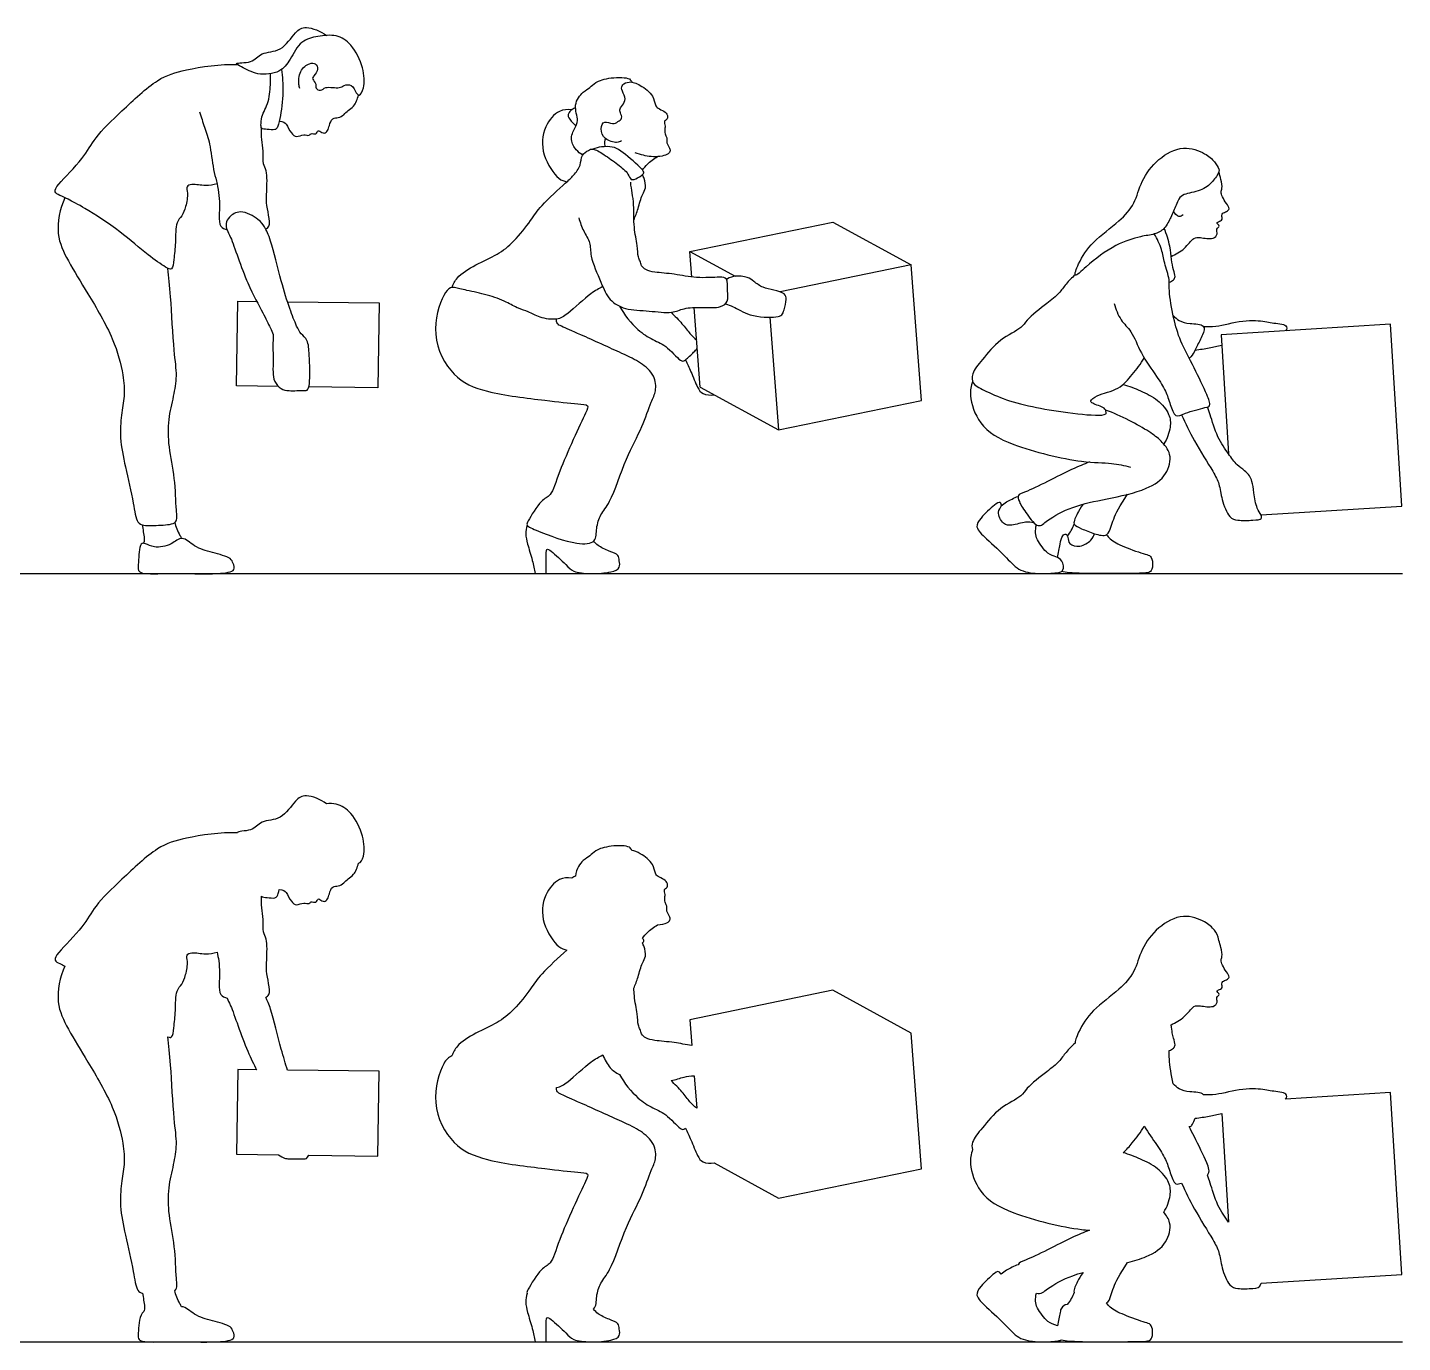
# Model space of a CAD drawing. Header units: millimetres. Extents: x 71.6 to 121.6, y 1.1 to 34.5.
# Drawn here: x 118.059 to 121.605, y 1.121 to 4.512 of the extents above; entities that cross this region are included whole.
import ezdxf

# ---------------------------------------------------------------- set-up
doc = ezdxf.new("R2010")
doc.units = ezdxf.units.MM

msp = doc.modelspace()

# ---------------------------------------------------------------- linework, layer by layer
for p, q in [((114.6457, 3.1042), (121.6053, 3.1042)), ((114.6457, 1.123), (121.6053, 1.123))]:
    msp.add_line(p, q)
for points in [[(119.7677, 3.9348), (120.1363, 4.0107)], [(120.1363, 4.0107), (120.338, 3.9001)], [(119.7727, 3.8687), (119.7677, 3.9348)], [(119.7677, 3.9348), (119.8846, 3.8707)], [(119.974, 3.7651), (119.9962, 3.4744), (120.3648, 3.5504), (120.338, 3.9001), (120.0006, 3.8306)], [(118.7067, 3.5867), (118.5987, 3.5881), (118.6015, 3.8066), (118.6504, 3.806)], [(118.73, 3.8049), (118.9661, 3.8019), (118.9632, 3.5834), (118.785, 3.5857)], [(119.7944, 3.585), (119.7787, 3.7903)], [(121.2406, 3.2552), (121.604, 3.278), (121.5745, 3.7472), (121.1373, 3.7197), (121.1566, 3.413)], [(119.7944, 3.585), (119.9962, 3.4744)], [(120.1363, 2.0295), (119.7677, 1.9536)], [(120.338, 1.9189), (120.1363, 2.0295)], [(119.7677, 1.9536), (119.7727, 1.8875)], [(119.9962, 1.4932), (120.3648, 1.5692), (120.338, 1.9189)], [(118.6504, 1.8248), (118.6015, 1.8254), (118.5987, 1.6069), (118.7067, 1.6055)], [(118.785, 1.6045), (118.9632, 1.6022), (118.9661, 1.8207), (118.73, 1.8237)], [(119.7787, 1.8091), (119.7851, 1.7252)], [(121.2406, 1.274), (121.604, 1.2968), (121.5745, 1.766), (121.304, 1.749)], [(121.139, 1.7118), (121.1566, 1.4318)], [(119.8299, 1.5843), (119.9962, 1.4932)]]:
    msp.add_lwpolyline(points)
for points, knots in [([(118.762, 4.3554), (118.7608, 4.3587), (118.7581, 4.3652), (118.7589, 4.4019), (118.7856, 4.4209), (118.8025, 4.4209), (118.8115, 4.404), (118.7982, 4.3883), (118.7919, 4.3791), (118.8063, 4.367), (118.7998, 4.3552), (118.8174, 4.3469), (118.827, 4.3623), (118.8648, 4.3534), (118.8744, 4.3643), (118.8968, 4.3669), (118.906, 4.344), (118.9159, 4.3336), (118.9303, 4.3597), (118.9268, 4.4097), (118.8976, 4.4692), (118.8568, 4.4956), (118.8082, 4.4899), (118.7627, 4.4801), (118.7376, 4.4294), (118.7118, 4.3948), (118.6522, 4.3873), (118.6156, 4.4092), (118.5874, 4.4228), (118.6413, 4.4189), (118.6609, 4.4506), (118.7159, 4.4479), (118.7486, 4.5011), (118.7765, 4.5184), (118.8161, 4.503), (118.8306, 4.4919)], [0, 0, 0, 0, 0.176697, 0.497014, 0.801674, 1.010741, 1.222365, 1.464493, 1.632122, 1.846486, 2.022252, 2.222397, 2.435558, 2.758995, 2.964191, 3.196985, 3.4627, 3.631371, 3.887187, 4.282167, 4.727797, 5.097039, 5.474255, 5.839084, 6.240312, 6.597024, 7.003737, 7.378346, 7.591667, 7.92148, 8.251601, 8.633119, 9.051574, 9.357479, 9.748374, 9.748374, 9.748374, 9.748374]), ([(118.5483, 4.109), (118.5385, 4.1067), (118.5191, 4.1025), (118.485, 4.1099), (118.4676, 4.1031), (118.4743, 4.0839), (118.468, 4.0509), (118.459, 4.0257), (118.4401, 4.0101), (118.4424, 3.9566), (118.4368, 3.9181), (118.4338, 3.8841), (118.413, 3.8951), (118.3669, 3.9272), (118.2994, 3.9872), (118.2109, 4.0452), (118.1656, 4.0687), (118.1441, 4.0786), (118.1257, 4.0882), (118.141, 4.1127), (118.2053, 4.1742), (118.2326, 4.2306), (118.3036, 4.2971), (118.392, 4.3822), (118.4679, 4.4051), (118.557, 4.4188), (118.6011, 4.4165)], [0, 0, 0, 0, 0.300971, 0.623755, 0.82588, 1.049006, 1.369429, 1.649739, 1.905209, 2.294076, 2.656739, 2.921081, 3.166887, 3.579518, 4.110397, 4.678392, 5.063704, 5.328381, 5.542926, 5.798024, 6.313726, 6.753426, 7.290276, 7.890399, 8.377953, 9.007835, 9.007835, 9.007835, 9.007835]), ([(118.7142, 4.4039), (118.7169, 4.3849), (118.7203, 4.3482), (118.7118, 4.2802), (118.7045, 4.2539), (118.6974, 4.2473), (118.6776, 4.2501), (118.6617, 4.2503), (118.6615, 4.262), (118.6617, 4.2845), (118.6841, 4.3202), (118.686, 4.3695), (118.6861, 4.3853), (118.6858, 4.393)], [0, 0, 0, 0, 0.415175, 0.869395, 1.143798, 1.295112, 1.538936, 1.743241, 1.904459, 2.157873, 2.514468, 2.894916, 3.159287, 3.159287, 3.159287, 3.159287]), ([(119.4911, 4.1836), (119.4848, 4.1871), (119.4734, 4.196), (119.4571, 4.223), (119.4702, 4.2536), (119.4823, 4.272), (119.4652, 4.3134), (119.4909, 4.3467), (119.5105, 4.3566), (119.5242, 4.3731), (119.5625, 4.3846), (119.6135, 4.3839), (119.6163, 4.3744), (119.6182, 4.3714)], [0, 0, 0, 0, 0.253911, 0.548679, 0.852822, 1.102963, 1.449161, 1.788403, 2.042541, 2.283471, 2.636989, 3.013973, 3.190835, 3.190835, 3.190835, 3.190835]), ([(119.5911, 4.2199), (119.5872, 4.218), (119.5789, 4.2136), (119.546, 4.2222), (119.5355, 4.25), (119.5456, 4.2748), (119.569, 4.2607), (119.5816, 4.2696), (119.5951, 4.2772), (119.588, 4.2923), (119.5854, 4.3029), (119.5981, 4.3151), (119.6029, 4.333), (119.5898, 4.3521), (119.5931, 4.3656), (119.6121, 4.3752), (119.6407, 4.3647), (119.6744, 4.3381), (119.677, 4.313), (119.6848, 4.3032), (119.7009, 4.2973), (119.7119, 4.287), (119.7086, 4.2737), (119.7001, 4.2721), (119.7048, 4.2569), (119.7021, 4.2483), (119.704, 4.2349), (119.7094, 4.2279), (119.7058, 4.2141), (119.7163, 4.2022), (119.7173, 4.1916), (119.7086, 4.1818), (119.6674, 4.176), (119.6419, 4.1842), (119.6264, 4.1892)], [0, 0, 0, 0, 0.202731, 0.511338, 0.807404, 1.053173, 1.309811, 1.524945, 1.7259, 1.936574, 2.114737, 2.339047, 2.573709, 2.834012, 3.0253, 3.262589, 3.569674, 3.933622, 4.203519, 4.392135, 4.622606, 4.832499, 5.019548, 5.159231, 5.362675, 5.539173, 5.738451, 5.900645, 6.100046, 6.3183, 6.4892, 6.673241, 7.033821, 7.35763, 7.35763, 7.35763, 7.35763]), ([(118.7087, 4.2707), (118.7195, 4.2698), (118.7279, 4.2636), (118.7381, 4.2399), (118.7529, 4.2277), (118.7709, 4.2387), (118.7861, 4.2315), (118.7903, 4.2413), (118.8042, 4.2343), (118.8081, 4.2477), (118.8135, 4.2451), (118.8248, 4.2368), (118.8346, 4.2467), (118.8376, 4.2594), (118.8445, 4.2803), (118.8617, 4.2781), (118.8754, 4.2871), (118.8862, 4.2991), (118.9023, 4.3082), (118.911, 4.3281), (118.9126, 4.3383)], [0, 0, 0, 0, 0.201391, 0.493091, 0.722731, 0.968578, 1.180521, 1.332456, 1.524506, 1.702924, 1.821012, 2.021814, 2.208823, 2.423271, 2.671704, 2.888272, 3.11445, 3.34126, 3.581944, 3.898928, 3.898928, 3.898928, 3.898928]), ([(118.5028, 4.2945), (118.5074, 4.2814), (118.5159, 4.2542), (118.5313, 4.212), (118.5372, 4.1446), (118.5558, 4.0893), (118.5538, 4.0296), (118.5535, 3.9986), (118.5681, 3.9922), (118.5743, 3.9905)], [0, 0, 0, 0, 0.352722, 0.719884, 1.1663, 1.591553, 2.013704, 2.300957, 2.53951, 2.53951, 2.53951, 2.53951]), ([(119.4628, 4.3), (119.4522, 4.3011), (119.4278, 4.3014), (119.3887, 4.2565), (119.3819, 4.1841), (119.4266, 4.12), (119.443, 4.1164), (119.4501, 4.1142)], [0, 0, 0, 0, 0.310102, 0.710408, 1.175411, 1.639138, 1.898062, 1.898062, 1.898062, 1.898062]), ([(119.4728, 4.3048), (119.4696, 4.3039), (119.4633, 4.3011), (119.4519, 4.2905), (119.4525, 4.2782), (119.4736, 4.2585)], [0, 0, 0, 0, 0.318624, 0.697457, 1.110764, 1.110764, 1.110764, 1.110764]), ([(118.6738, 3.9921), (118.677, 3.9941), (118.6856, 3.999), (118.6813, 4.0294), (118.6749, 4.0612), (118.6764, 4.0883), (118.6786, 4.1439), (118.6653, 4.1597), (118.6684, 4.1942), (118.6628, 4.2228), (118.6627, 4.2434), (118.6627, 4.2535)], [0, 0, 0, 0, 0.184377, 0.474572, 0.787567, 1.082842, 1.480576, 1.724581, 2.033889, 2.335059, 2.635859, 2.635859, 2.635859, 2.635859]), ([(119.5498, 4.2259), (119.5489, 4.2234), (119.5473, 4.2182), (119.5475, 4.2093), (119.5484, 4.205)], [0, 0, 0, 0, 0.1548979, 0.3538489, 0.3538489, 0.3538489, 0.3538489]), ([(119.154, 3.8417), (119.1575, 3.8505), (119.1652, 3.8697), (119.2162, 3.9026), (119.2717, 3.9252), (119.3151, 3.9597), (119.3583, 4.0153), (119.3823, 4.0532), (119.4465, 4.1105), (119.4667, 4.1298), (119.4879, 4.1557), (119.4859, 4.1838), (119.5059, 4.1958), (119.5181, 4.2017), (119.5479, 4.184), (119.5808, 4.1601), (119.6094, 4.1374), (119.6142, 4.1166), (119.633, 4.1234), (119.6489, 4.1349), (119.6493, 4.1405), (119.6377, 4.155), (119.5897, 4.1952), (119.5692, 4.2054), (119.5391, 4.2054), (119.5246, 4.2014), (119.5175, 4.1987)], [0, 0, 0, 0, 0.292271, 0.711385, 1.139939, 1.549009, 1.999076, 2.383211, 2.881993, 3.182226, 3.485634, 3.764702, 4.012565, 4.202767, 4.510424, 4.874848, 5.204179, 5.424124, 5.646171, 5.887924, 5.995468, 6.22107, 6.657402, 6.92788, 7.216993, 7.479353, 7.479353, 7.479353, 7.479353]), ([(120.9653, 3.98), (120.9747, 3.9828), (120.9926, 3.9914), (121.008, 4.0233), (121.0149, 4.038), (121.0277, 4.0712), (121.041, 4.0839), (121.0859, 4.09), (121.1158, 4.112), (121.1321, 4.1388), (121.1333, 4.1478), (121.1201, 4.1679), (121.096, 4.1897), (121.0381, 4.2105), (120.9734, 4.1752), (120.93, 4.1178), (120.9166, 4.0572), (120.8748, 4.011), (120.8054, 3.9616), (120.7711, 3.91), (120.7539, 3.8607), (120.7949, 3.9026), (120.863, 3.9534), (120.9276, 3.974), (120.9547, 3.977), (120.9653, 3.98)], [0, 0, 0, 0, 0.31451, 0.649272, 0.896975, 1.23477, 1.481588, 1.862963, 2.22779, 2.541683, 2.706217, 2.976329, 3.313254, 3.751342, 4.238149, 4.729931, 5.179609, 5.634174, 6.171925, 6.652619, 6.972137, 7.31971, 7.885517, 8.364076, 8.715625, 8.715625, 8.715625, 8.715625]), ([(119.6457, 4.1447), (119.6493, 4.1502), (119.6573, 4.1608), (119.6746, 4.1743), (119.6841, 4.1793)], [0, 0, 0, 0, 0.2442085, 0.5558858, 0.5558858, 0.5558858, 0.5558858]), ([(119.6233, 4.0158), (119.627, 4.0257), (119.6344, 4.0443), (119.6434, 4.0818), (119.656, 4.0972), (119.6499, 4.1232), (119.6469, 4.1296), (119.6452, 4.1329)], [0, 0, 0, 0, 0.307568, 0.642801, 0.884022, 1.152868, 1.335106, 1.335106, 1.335106, 1.335106]), ([(121.0086, 3.922), (121.0207, 3.9274), (121.0436, 3.939), (121.0658, 3.9721), (121.0836, 3.971), (121.1172, 3.965), (121.1299, 3.9791), (121.1235, 3.9929), (121.1347, 3.9993), (121.1293, 4.0048), (121.1251, 4.0102), (121.1366, 4.0132), (121.1417, 4.0172), (121.1382, 4.0277), (121.1413, 4.0346), (121.1521, 4.0369), (121.1611, 4.0451), (121.1502, 4.0587), (121.1411, 4.0748), (121.1358, 4.0886), (121.1416, 4.0976), (121.1374, 4.1217), (121.1338, 4.1334), (121.1313, 4.1395)], [0, 0, 0, 0, 0.368319, 0.718049, 0.954847, 1.288628, 1.51278, 1.718652, 1.894651, 2.037774, 2.163964, 2.344716, 2.486047, 2.66971, 2.818063, 3.008844, 3.18806, 3.412372, 3.674105, 3.886609, 4.06717, 4.348063, 4.606623, 4.606623, 4.606623, 4.606623]), ([(119.4809, 4.0219), (119.4846, 4.0103), (119.4918, 3.9873), (119.5128, 3.9573), (119.509, 3.9214), (119.5387, 3.8551), (119.5576, 3.8086), (119.6018, 3.7828), (119.6618, 3.7828), (119.7205, 3.7734), (119.752, 3.7899), (119.7988, 3.7913), (119.8463, 3.7881), (119.8683, 3.8055), (119.8633, 3.8324), (119.8665, 3.8675), (119.842, 3.8692), (119.7827, 3.8645), (119.7296, 3.8772), (119.6786, 3.8803), (119.6542, 3.886), (119.6419, 3.8971), (119.6395, 3.9102), (119.6332, 3.9213), (119.6325, 3.9524), (119.6221, 3.9964), (119.6237, 4.054), (119.6194, 4.0838), (119.6157, 4.103), (119.6149, 4.1131)], [0, 0, 0, 0, 0.336292, 0.66059, 0.987479, 1.458754, 1.854072, 2.230844, 2.666454, 3.088782, 3.411186, 3.791629, 4.174841, 4.436996, 4.724553, 5.030491, 5.266392, 5.69529, 6.119495, 6.51423, 6.787804, 7.002579, 7.198267, 7.391137, 7.691555, 8.075047, 8.496089, 8.810287, 9.070865, 9.070865, 9.070865, 9.070865]), ([(118.156, 4.0731), (118.1427, 4.0449), (118.1297, 3.9795), (118.1646, 3.9082), (118.2161, 3.8249), (118.2822, 3.7135), (118.3074, 3.6195), (118.3104, 3.5621), (118.301, 3.5123), (118.2967, 3.452), (118.3118, 3.3789), (118.3328, 3.2906), (118.3393, 3.2352), (118.3605, 3.227), (118.4021, 3.2288), (118.4489, 3.2316), (118.4417, 3.2717), (118.4411, 3.3515), (118.4226, 3.4294), (118.4217, 3.5007), (118.4368, 3.5607), (118.4464, 3.6152), (118.4363, 3.676), (118.4295, 3.8173), (118.424, 3.869), (118.4215, 3.8909)], [0, 0, 0, 0, 0.528215, 1.004218, 1.54712, 2.175505, 2.713016, 3.119751, 3.503667, 3.923321, 4.3995, 4.933256, 5.320598, 5.550564, 5.912574, 6.252583, 6.554284, 7.048583, 7.545366, 8.003485, 8.432283, 8.829929, 9.260179, 9.834135, 10.24495, 10.24495, 10.24495, 10.24495]), ([(118.5743, 3.9905), (118.5724, 3.9955), (118.5698, 4.0079), (118.5788, 4.0247), (118.609, 4.0451), (118.6558, 4.0187), (118.6714, 3.9982), (118.6895, 3.9603), (118.7131, 3.8577), (118.7342, 3.7905), (118.7523, 3.7433), (118.7641, 3.7219), (118.7842, 3.7074), (118.7858, 3.6664), (118.788, 3.6351), (118.7874, 3.575), (118.7711, 3.5767), (118.7336, 3.5748), (118.7127, 3.5788), (118.6946, 3.5994), (118.6917, 3.6241), (118.6938, 3.6574), (118.6913, 3.6986), (118.6946, 3.7211), (118.6845, 3.7396), (118.6652, 3.7809), (118.6248, 3.8484), (118.5859, 3.9702), (118.5764, 3.9848), (118.5743, 3.9905)], [0, 0, 0, 0, 0.224246, 0.455443, 0.764146, 1.146644, 1.421902, 1.767319, 2.330752, 2.804865, 3.184243, 3.448072, 3.706877, 4.039762, 4.376129, 4.770843, 4.954866, 5.28929, 5.544609, 5.815361, 6.083122, 6.402847, 6.756512, 7.010164, 7.249265, 7.604768, 8.113378, 8.725943, 8.979864, 8.979864, 8.979864, 8.979864]), ([(121.0396, 4.029), (121.0364, 4.0268), (121.0281, 4.021), (121.0174, 4.033), (121.015, 4.0391)], [0, 0, 0, 0, 0.19746, 0.4558253, 0.4558253, 0.4558253, 0.4558253]), ([(120.8616, 3.8009), (120.8657, 3.7861), (120.8773, 3.7563), (120.9086, 3.7291), (120.9294, 3.6712), (120.9708, 3.614), (120.9952, 3.5757), (121.0056, 3.5423), (121.0183, 3.5039), (121.0458, 3.5202), (121.0943, 3.5314), (121.1125, 3.5364), (121.0992, 3.5701), (121.0683, 3.6355), (121.0314, 3.7031), (121.0145, 3.7615), (121.0019, 3.8327), (121.006, 3.8615), (120.9907, 3.9057), (120.9855, 3.9402), (120.9727, 3.9674), (120.9653, 3.98)], [0, 0, 0, 0, 0.395708, 0.764566, 1.218925, 1.713693, 2.103225, 2.457168, 2.784715, 3.075924, 3.498681, 3.713287, 4.023217, 4.532258, 5.045698, 5.509857, 5.995699, 6.313114, 6.699839, 7.051243, 7.437702, 7.437702, 7.437702, 7.437702]), ([(121.0038, 3.8555), (121.0079, 3.8565), (121.0154, 3.8611), (121.0206, 3.8703), (121.0143, 3.8884), (121.0085, 3.915), (121.0069, 3.9488), (120.997, 3.9796), (120.9905, 3.9945)], [0, 0, 0, 0, 0.206285, 0.384192, 0.630673, 0.935689, 1.276079, 1.683566, 1.683566, 1.683566, 1.683566]), ([(119.8593, 3.7996), (119.866, 3.7974), (119.881, 3.7936), (119.9208, 3.7659), (119.9881, 3.7637), (120.0062, 3.7697), (120.0108, 3.7848), (120.018, 3.8108), (120.0135, 3.8279), (119.9833, 3.8357), (119.9561, 3.8399), (119.9322, 3.8574), (119.917, 3.87), (119.8848, 3.8722), (119.8729, 3.8685), (119.8621, 3.8629)], [0, 0, 0, 0, 0.263175, 0.661425, 1.128264, 1.35832, 1.574699, 1.872159, 2.09316, 2.39797, 2.706347, 3.009261, 3.264534, 3.583191, 3.811496, 3.811496, 3.811496, 3.811496]), ([(120.7612, 3.8746), (120.7529, 3.8671), (120.7366, 3.8515), (120.7198, 3.825), (120.6883, 3.8012), (120.6351, 3.7595), (120.6239, 3.7358), (120.5641, 3.7091), (120.5237, 3.6574), (120.4933, 3.6221), (120.4951, 3.591), (120.5353, 3.5728), (120.5921, 3.5469), (120.6738, 3.5293), (120.7587, 3.516), (120.844, 3.5093), (120.8404, 3.5228), (120.8377, 3.533), (120.8061, 3.5414), (120.798, 3.55), (120.8198, 3.5669), (120.8755, 3.5772), (120.9084, 3.6175), (120.9305, 3.645), (120.9395, 3.66)], [0, 0, 0, 0, 0.337765, 0.657174, 1.031473, 1.503989, 1.800381, 2.255301, 2.73976, 3.1293, 3.415766, 3.782476, 4.248726, 4.777338, 5.354582, 5.848002, 5.997604, 6.179188, 6.508412, 6.672419, 6.942458, 7.382131, 7.799031, 8.22259, 8.22259, 8.22259, 8.22259]), ([(119.543, 3.8441), (119.5325, 3.8385), (119.512, 3.8287), (119.4533, 3.7732), (119.426, 3.7569), (119.38, 3.7627), (119.3519, 3.7803), (119.3245, 3.787), (119.2935, 3.8057), (119.245, 3.8239), (119.1945, 3.8335), (119.1619, 3.8422), (119.149, 3.8421), (119.1268, 3.8203), (119.0968, 3.7167), (119.1531, 3.6085), (119.244, 3.5682), (119.3909, 3.5515), (119.4719, 3.5417), (119.509, 3.5401), (119.4958, 3.5128), (119.4288, 3.3699), (119.4126, 3.3049), (119.3822, 3.2946), (119.3514, 3.2417), (119.3438, 3.2274), (119.3812, 3.2112), (119.4712, 3.1773), (119.5272, 3.1817), (119.5253, 3.2222), (119.5369, 3.258), (119.5657, 3.2897), (119.6019, 3.4035), (119.644, 3.478), (119.6669, 3.5454), (119.6813, 3.5742), (119.6785, 3.617), (119.639, 3.6504), (119.5921, 3.6721), (119.4889, 3.7191), (119.4387, 3.7406), (119.4246, 3.7475), (119.4234, 3.7566), (119.4237, 3.7604)], [0, 0, 0, 0, 0.327791, 0.812959, 1.12528, 1.483367, 1.800378, 2.084773, 2.411208, 2.808021, 3.210307, 3.521303, 3.700727, 3.979761, 4.534632, 5.118007, 5.657079, 6.327824, 6.834036, 7.11074, 7.352982, 8.054977, 8.498547, 8.791836, 9.216066, 9.401109, 9.716151, 10.274871, 10.642717, 10.955148, 11.284824, 11.639233, 12.232184, 12.759794, 13.21019, 13.518513, 13.85719, 14.23391, 14.637812, 15.228609, 15.632718, 15.829929, 16.015697, 16.015697, 16.015697, 16.015697]), ([(119.5861, 3.7936), (119.5981, 3.7712), (119.6308, 3.7319), (119.6716, 3.7062), (119.7105, 3.6914), (119.7451, 3.6475), (119.7571, 3.6552), (119.7779, 3.675), (119.7837, 3.6814), (119.7868, 3.6849)], [0, 0, 0, 0, 0.478977, 0.854344, 1.217351, 1.602293, 1.777729, 2.069042, 2.273894, 2.273894, 2.273894, 2.273894]), ([(119.719, 3.7779), (119.7288, 3.7685), (119.7475, 3.7495), (119.7669, 3.7229), (119.7791, 3.7118), (119.7851, 3.7064)], [0, 0, 0, 0, 0.3496448, 0.6628131, 0.9321203, 0.9321203, 0.9321203, 0.9321203]), ([(121.014, 3.7696), (121.0185, 3.7645), (121.0312, 3.7537), (121.0552, 3.7478), (121.0991, 3.7484), (121.0903, 3.7173), (121.0748, 3.6911), (121.0668, 3.6711), (121.0552, 3.6591)], [0.079216, 0.079216, 0.079216, 0.079216, 0.330344, 0.681005, 1.066252, 1.374244, 1.752836, 2.090028, 2.090028, 2.090028, 2.090028]), ([(121.0923, 3.7412), (121.1029, 3.741), (121.125, 3.7396), (121.1921, 3.759), (121.2506, 3.7557), (121.2668, 3.7498), (121.3082, 3.7481), (121.3078, 3.7352), (121.304, 3.7302)], [0, 0, 0, 0, 0.347685, 0.866679, 1.328347, 1.601425, 1.972219, 2.166353, 2.166353, 2.166353, 2.166353]), ([(121.0708, 3.6806), (121.0829, 3.6821), (121.1071, 3.686), (121.1277, 3.6905), (121.139, 3.693)], [0, 0, 0, 0, 0.3533759, 0.6814626, 0.6814626, 0.6814626, 0.6814626]), ([(119.7565, 3.6555), (119.7613, 3.6453), (119.7706, 3.6258), (119.7861, 3.5845), (119.7993, 3.5654), (119.8207, 3.5634), (119.8299, 3.5655)], [0, 0, 0, 0, 0.319034, 0.67999, 0.936462, 1.228146, 1.228146, 1.228146, 1.228146]), ([(120.4967, 3.6001), (120.4929, 3.5881), (120.4861, 3.5621), (120.5129, 3.4819), (120.6, 3.4303), (120.775, 3.3889), (120.8523, 3.3911), (120.8879, 3.3828), (120.9042, 3.3789)], [0, 0, 0, 0, 0.358485, 0.862576, 1.450739, 2.233414, 2.747842, 3.161059, 3.161059, 3.161059, 3.161059]), ([(120.885, 3.592), (120.9002, 3.5877), (120.9297, 3.5761), (120.9747, 3.5541), (121.0059, 3.5162), (121.0085, 3.4816), (120.9984, 3.4511), (120.9897, 3.4384)], [0, 0, 0, 0, 0.40182, 0.816271, 1.212387, 1.548093, 1.945048, 1.945048, 1.945048, 1.945048]), ([(120.7981, 3.3919), (120.7825, 3.3855), (120.7549, 3.3759), (120.637, 3.3131), (120.6115, 3.3088), (120.6167, 3.2868), (120.6361, 3.2583), (120.6655, 3.2178), (120.6914, 3.245), (120.757, 3.2799), (120.8422, 3.2962), (120.9448, 3.3181), (120.9989, 3.3559), (121.0126, 3.4128), (120.9818, 3.4483), (120.9511, 3.4722), (120.8789, 3.5126), (120.8396, 3.5254)], [0, 0, 0, 0, 0.414967, 1.084293, 1.348251, 1.582122, 1.944397, 2.317662, 2.622078, 3.121304, 3.677941, 4.274525, 4.737019, 5.152195, 5.526104, 5.895647, 6.545348, 6.545348, 6.545348, 6.545348]), ([(121.0355, 3.5137), (121.0459, 3.491), (121.0661, 3.4482), (121.116, 3.3693), (121.1337, 3.3359), (121.1381, 3.2955), (121.1566, 3.2483), (121.1805, 3.24), (121.2175, 3.2418), (121.2441, 3.2431), (121.241, 3.2568), (121.2281, 3.2729), (121.222, 3.312), (121.2185, 3.3416), (121.2112, 3.3562), (121.198, 3.3706), (121.1774, 3.3836), (121.1557, 3.4144), (121.127, 3.454), (121.11, 3.5131), (121.1045, 3.5269), (121.1021, 3.5337)], [0, 0, 0, 0, 0.505184, 1.062893, 1.41859, 1.789823, 2.193002, 2.471286, 2.83512, 3.108977, 3.283807, 3.54753, 3.917271, 4.236827, 4.466243, 4.717734, 5.002832, 5.354992, 5.77439, 6.225311, 6.497872, 6.497872, 6.497872, 6.497872]), ([(120.5707, 3.2789), (120.5751, 3.2825), (120.5841, 3.2893), (120.6038, 3.2994), (120.6141, 3.3031)], [0, 0, 0, 0, 0.2396962, 0.5747818, 0.5747818, 0.5747818, 0.5747818]), ([(120.7814, 3.283), (120.7687, 3.2635), (120.7606, 3.2464), (120.7551, 3.2298), (120.7796, 3.2189), (120.8093, 3.2068), (120.8453, 3.1976), (120.8538, 3.2255), (120.8597, 3.2451), (120.876, 3.2792), (120.8963, 3.3085)], [0, 0, 0, 0, 0.313794, 0.530915, 0.805471, 1.155356, 1.480602, 1.756545, 2.031054, 2.469049, 2.469049, 2.469049, 2.469049]), ([(120.6546, 3.2352), (120.6476, 3.2363), (120.6335, 3.2386), (120.5983, 3.2271), (120.5745, 3.2292), (120.5576, 3.2635), (120.5728, 3.276), (120.5691, 3.2911), (120.5499, 3.2804), (120.5185, 3.2489), (120.5007, 3.2231), (120.5351, 3.1919), (120.5844, 3.1457), (120.6175, 3.1081), (120.654, 3.1047), (120.6849, 3.1039), (120.7122, 3.1052), (120.7341, 3.11), (120.729, 3.139), (120.7114, 3.1485), (120.6889, 3.1533), (120.6621, 3.1908), (120.6585, 3.2084), (120.6594, 3.2232), (120.6612, 3.2299)], [-4.252033, -4.252033, -4.252033, -4.252033, -3.983397, -3.633286, -3.357528, -3.030972, -2.791358, -2.611825, -2.376281, -1.972964, -1.679549, -1.313145, -0.822106, -0.412604, 0, 0, 0.384416, 0.625566, 0.902567, 1.155542, 1.433298, 1.818631, 2.070744, 2.336371, 2.336371, 2.336371, 2.336371]), ([(118.3598, 3.1821), (118.3606, 3.1858), (118.3624, 3.1988), (118.3574, 3.2183), (118.3564, 3.2296)], [0.1722674, 0.1722674, 0.1722674, 0.1722674, 0.3405257, 0.6963536, 0.6963536, 0.6963536, 0.6963536]), ([(118.4393, 3.236), (118.4414, 3.2264), (118.448, 3.209), (118.4556, 3.197), (118.4566, 3.1947)], [0.0954261, 0.0954261, 0.0954261, 0.0954261, 0.3917589, 0.4695263, 0.4695263, 0.4695263, 0.4695263]), ([(119.3482, 3.2288), (119.3459, 3.2216), (119.3431, 3.2057), (119.3486, 3.1798), (119.3621, 3.1379), (119.3664, 3.1156), (119.3686, 3.1042)], [-1.229925, -1.229925, -1.229925, -1.229925, -0.968683, -0.686172, -0.323775, 0, 0, 0, 0]), ([(120.7409, 3.2009), (120.7448, 3.2055), (120.7517, 3.2153), (120.7568, 3.2261), (120.7589, 3.2317)], [0, 0, 0, 0, 0.2472397, 0.4937471, 0.4937471, 0.4937471, 0.4937471]), ([(118.3564, 3.1056), (118.3506, 3.1069), (118.3428, 3.1118), (118.3467, 3.1331), (118.3469, 3.1841), (118.3653, 3.182), (118.3865, 3.1683), (118.4313, 3.177), (118.4581, 3.2043), (118.4909, 3.1708), (118.534, 3.1584), (118.5843, 3.1464), (118.5893, 3.131), (118.5977, 3.1092), (118.5423, 3.1014), (118.4322, 3.1064), (118.37, 3.1025), (118.3564, 3.1056)], [0, 0, 0, 0, 0.283176, 0.649887, 1.190152, 1.457609, 1.84965, 2.376246, 2.82135, 3.307217, 3.865522, 4.414714, 4.719244, 5.030642, 5.551518, 6.428722, 7.099477, 7.099477, 7.099477, 7.099477]), ([(120.7158, 3.1456), (120.7178, 3.1575), (120.7222, 3.1792), (120.7264, 3.2019), (120.7382, 3.2086), (120.7428, 3.1968), (120.7441, 3.1782), (120.7748, 3.1705), (120.8031, 3.189), (120.809, 3.201), (120.8112, 3.2071)], [4.215842, 4.215842, 4.215842, 4.215842, 4.551716, 4.830893, 5.004723, 5.187039, 5.42688, 5.727513, 6.058126, 6.31418, 6.31418, 6.31418, 6.31418]), ([(120.8422, 3.2044), (120.8451, 3.2004), (120.8514, 3.1912), (120.8874, 3.1722), (120.9404, 3.1541), (120.9566, 3.1507), (120.9626, 3.1315), (120.9589, 3.1103), (120.9463, 3.1045), (120.8951, 3.1049), (120.8076, 3.1039), (120.7745, 3.1047), (120.7363, 3.1066), (120.7254, 3.1091)], [0, 0, 0, 0, 0.224866, 0.604989, 1.046241, 1.26877, 1.515818, 1.776567, 1.96776, 2.382754, 2.932419, 3.288749, 3.681884, 3.681884, 3.681884, 3.681884]), ([(119.397, 3.1042), (119.3965, 3.1174), (119.3982, 3.1403), (119.3956, 3.1715), (119.4129, 3.1609), (119.4483, 3.1268), (119.4663, 3.107), (119.5129, 3.1029), (119.5621, 3.106), (119.5894, 3.1174), (119.5851, 3.1374), (119.5847, 3.1532), (119.5589, 3.162), (119.5303, 3.175), (119.5229, 3.1839), (119.5194, 3.1882)], [0.292176, 0.292176, 0.292176, 0.292176, 0.636807, 0.898515, 1.088935, 1.479901, 1.764161, 2.128433, 2.524914, 2.794638, 3.020968, 3.224936, 3.499472, 3.809751, 4.032101, 4.032101, 4.032101, 4.032101]), ([(118.8306, 2.5107), (118.8161, 2.5218), (118.7765, 2.5372), (118.7486, 2.5199), (118.7159, 2.4667), (118.6609, 2.4694), (118.6413, 2.4377), (118.6006, 2.4407), (118.6011, 2.4353)], [-9.748374, -9.748374, -9.748374, -9.748374, -9.330952, -9.004288, -8.557436, -8.150026, -7.797503, -7.445308, -7.445308, -7.445308, -7.445308]), ([(118.9126, 2.3571), (118.9189, 2.3578), (118.9303, 2.3785), (118.9268, 2.4285), (118.8976, 2.488), (118.8628, 2.5105), (118.8391, 2.5113), (118.8306, 2.5107)], [3.55647, 3.55647, 3.55647, 3.55647, 3.818203, 4.222318, 4.678255, 5.056037, 5.262557, 5.262557, 5.262557, 5.262557]), ([(118.6011, 2.4353), (118.557, 2.4376), (118.4679, 2.4239), (118.392, 2.401), (118.3036, 2.3159), (118.2326, 2.2494), (118.2053, 2.193), (118.141, 2.1315), (118.1257, 2.107), (118.1418, 2.0986), (118.1514, 2.0941), (118.156, 2.0919)], [-9.007835, -9.007835, -9.007835, -9.007835, -8.377953, -7.890399, -7.290276, -6.753426, -6.313726, -5.798024, -5.542926, -5.328381, -5.157475, -5.157475, -5.157475, -5.157475]), ([(119.6182, 2.3902), (119.6163, 2.3932), (119.6135, 2.4027), (119.5625, 2.4034), (119.5242, 2.3919), (119.5105, 2.3754), (119.4909, 2.3655), (119.4747, 2.3444), (119.4728, 2.3236)], [-3.190835, -3.190835, -3.190835, -3.190835, -3.007818, -2.617717, -2.251898, -2.002584, -1.739602, -1.388556, -1.388556, -1.388556, -1.388556]), ([(119.6841, 2.1981), (119.6939, 2.1989), (119.7102, 2.2023), (119.7173, 2.2104), (119.7163, 2.221), (119.7058, 2.2329), (119.7094, 2.2467), (119.704, 2.2537), (119.7021, 2.2671), (119.7048, 2.2757), (119.7001, 2.2909), (119.7086, 2.2925), (119.7119, 2.3058), (119.7009, 2.3161), (119.6848, 2.322), (119.677, 2.3318), (119.6744, 2.3569), (119.6437, 2.3811), (119.6249, 2.3891), (119.6182, 2.3902)], [-6.750344, -6.750344, -6.750344, -6.750344, -6.523911, -6.343988, -6.176912, -5.963542, -5.768603, -5.610039, -5.41522, -5.242672, -5.04378, -4.907223, -4.72436, -4.519164, -4.29385, -4.109454, -3.845597, -3.489794, -3.271, -3.271, -3.271, -3.271]), ([(118.7087, 2.2895), (118.7195, 2.2886), (118.7279, 2.2824), (118.7381, 2.2587), (118.7529, 2.2465), (118.7709, 2.2575), (118.7861, 2.2503), (118.7903, 2.2601), (118.8042, 2.2531), (118.8081, 2.2665), (118.8135, 2.2639), (118.8248, 2.2556), (118.8346, 2.2655), (118.8376, 2.2782), (118.8445, 2.2991), (118.8617, 2.2969), (118.8754, 2.3059), (118.8862, 2.3179), (118.9023, 2.327), (118.911, 2.3469), (118.9126, 2.3571)], [0, 0, 0, 0, 0.201391, 0.493091, 0.722731, 0.968578, 1.180521, 1.332456, 1.524506, 1.702924, 1.821012, 2.021814, 2.208823, 2.423271, 2.671704, 2.888272, 3.11445, 3.34126, 3.581944, 3.898928, 3.898928, 3.898928, 3.898928]), ([(119.4628, 2.3188), (119.4522, 2.3199), (119.4278, 2.3202), (119.3887, 2.2753), (119.3819, 2.2029), (119.4266, 2.1388), (119.443, 2.1352), (119.4501, 2.133)], [0, 0, 0, 0, 0.310102, 0.710408, 1.175411, 1.639138, 1.898062, 1.898062, 1.898062, 1.898062]), ([(119.4728, 2.3236), (119.4696, 2.3227), (119.4665, 2.3213), (119.4631, 2.319), (119.4628, 2.3188)], [0, 0, 0, 0, 0.1744986, 0.1904507, 0.1904507, 0.1904507, 0.1904507]), ([(118.6627, 2.2723), (118.6659, 2.2691), (118.6776, 2.2689), (118.6974, 2.2661), (118.7039, 2.2721), (118.707, 2.2819), (118.7087, 2.2895)], [-1.7717732, -1.7717732, -1.7717732, -1.7717732, -1.5602891, -1.3078966, -1.1512655, -0.9313089, -0.9313089, -0.9313089, -0.9313089]), ([(118.6738, 2.0109), (118.677, 2.0129), (118.6856, 2.0178), (118.6813, 2.0482), (118.6749, 2.08), (118.6764, 2.1071), (118.6786, 2.1627), (118.6653, 2.1785), (118.6684, 2.213), (118.6628, 2.2416), (118.6627, 2.2622), (118.6627, 2.2723)], [0, 0, 0, 0, 0.184377, 0.474572, 0.787567, 1.082842, 1.480576, 1.724581, 2.033889, 2.335059, 2.635859, 2.635859, 2.635859, 2.635859]), ([(121.1313, 2.1583), (121.1305, 2.1709), (121.1201, 2.1867), (121.096, 2.2085), (121.0381, 2.2293), (120.9734, 2.194), (120.93, 2.1366), (120.9166, 2.076), (120.8748, 2.0298), (120.8054, 1.9804), (120.7719, 1.9299), (120.7601, 1.8971), (120.7612, 1.8934)], [2.541683, 2.541683, 2.541683, 2.541683, 2.822288, 3.172303, 3.627409, 4.133128, 4.644015, 5.111162, 5.583386, 6.142028, 6.641396, 6.941512, 6.941512, 6.941512, 6.941512]), ([(119.6452, 2.1517), (119.6465, 2.1528), (119.649, 2.1554), (119.6492, 2.1582), (119.6472, 2.1615), (119.6457, 2.1635)], [5.8197134, 5.8197134, 5.8197134, 5.8197134, 5.8879239, 5.9954684, 6.1009547, 6.1009547, 6.1009547, 6.1009547]), ([(119.6457, 2.1635), (119.6493, 2.169), (119.6573, 2.1796), (119.6746, 2.1931), (119.6841, 2.1981)], [0, 0, 0, 0, 0.2442085, 0.5558858, 0.5558858, 0.5558858, 0.5558858]), ([(118.4215, 1.9097), (118.4256, 1.9077), (118.434, 1.906), (118.4368, 1.9369), (118.4424, 1.9754), (118.4401, 2.0289), (118.459, 2.0445), (118.468, 2.0697), (118.4743, 2.1027), (118.4676, 2.1219), (118.485, 2.1287), (118.5191, 2.1213), (118.5385, 2.1255), (118.5483, 2.1278)], [-3.088129, -3.088129, -3.088129, -3.088129, -2.921081, -2.656739, -2.294076, -1.905209, -1.649739, -1.369429, -1.049006, -0.82588, -0.623755, -0.300971, 0, 0, 0, 0]), ([(118.5483, 2.1278), (118.55, 2.1206), (118.5554, 2.094), (118.5538, 2.0484), (118.5535, 2.0174), (118.5681, 2.011), (118.5743, 2.0093)], [1.433453, 1.433453, 1.433453, 1.433453, 1.591553, 2.013704, 2.300957, 2.53951, 2.53951, 2.53951, 2.53951]), ([(119.4501, 2.133), (119.4302, 2.1148), (119.3823, 2.072), (119.3583, 2.0341), (119.3151, 1.9785), (119.2717, 1.944), (119.2162, 1.9214), (119.1652, 1.8885), (119.1575, 1.8693), (119.154, 1.8605)], [-2.926509, -2.926509, -2.926509, -2.926509, -2.420022, -2.029954, -1.572935, -1.157547, -0.722374, -0.296786, 0, 0, 0, 0]), ([(119.6233, 2.0346), (119.627, 2.0445), (119.6344, 2.0631), (119.6434, 2.1006), (119.656, 2.116), (119.6499, 2.142), (119.6469, 2.1484), (119.6452, 2.1517)], [0, 0, 0, 0, 0.307568, 0.642801, 0.884022, 1.152868, 1.335106, 1.335106, 1.335106, 1.335106]), ([(121.0086, 1.9408), (121.0207, 1.9462), (121.0436, 1.9578), (121.0658, 1.9909), (121.0836, 1.9898), (121.1172, 1.9838), (121.1299, 1.9979), (121.1235, 2.0117), (121.1347, 2.0181), (121.1293, 2.0236), (121.1251, 2.029), (121.1366, 2.032), (121.1417, 2.036), (121.1382, 2.0465), (121.1413, 2.0534), (121.1521, 2.0557), (121.1611, 2.0639), (121.1502, 2.0775), (121.1411, 2.0936), (121.1358, 2.1074), (121.1416, 2.1164), (121.1374, 2.1405), (121.1338, 2.1522), (121.1313, 2.1583)], [0, 0, 0, 0, 0.368319, 0.718049, 0.954847, 1.288628, 1.51278, 1.718652, 1.894651, 2.037774, 2.163964, 2.344716, 2.486047, 2.66971, 2.818063, 3.008844, 3.18806, 3.412372, 3.674105, 3.886609, 4.06717, 4.348063, 4.606623, 4.606623, 4.606623, 4.606623]), ([(118.156, 2.0919), (118.1427, 2.0637), (118.1297, 1.9983), (118.1646, 1.927), (118.2161, 1.8437), (118.2822, 1.7323), (118.3074, 1.6383), (118.3104, 1.5809), (118.301, 1.5311), (118.2967, 1.4708), (118.3118, 1.3977), (118.3328, 1.3094), (118.339, 1.2558), (118.351, 1.2495), (118.3564, 1.2484)], [0, 0, 0, 0, 0.528215, 1.004218, 1.54712, 2.175505, 2.713016, 3.119751, 3.503667, 3.923321, 4.3995, 4.933256, 5.320598, 5.512785, 5.512785, 5.512785, 5.512785]), ([(119.7727, 1.8875), (119.757, 1.8893), (119.7256, 1.8962), (119.6786, 1.8991), (119.6542, 1.9048), (119.6419, 1.9159), (119.6395, 1.929), (119.6332, 1.9401), (119.6325, 1.9712), (119.6248, 2.0038), (119.6235, 2.0283), (119.6233, 2.0346)], [5.699672, 5.699672, 5.699672, 5.699672, 6.032781, 6.421923, 6.69162, 6.903351, 7.096266, 7.286403, 7.582565, 7.960622, 8.093097, 8.093097, 8.093097, 8.093097]), ([(118.5743, 2.0093), (118.5764, 2.0036), (118.5859, 1.989), (118.6185, 1.8871), (118.6432, 1.8384), (118.6504, 1.8248)], [-8.979864, -8.979864, -8.979864, -8.979864, -8.725943, -8.113378, -7.82939, -7.82939, -7.82939, -7.82939]), ([(118.73, 1.8237), (118.7247, 1.8399), (118.7109, 1.886), (118.6908, 1.9735), (118.678, 2.0031), (118.6738, 2.0109)], [-2.676568, -2.676568, -2.676568, -2.676568, -2.330752, -1.767319, -1.497396, -1.497396, -1.497396, -1.497396]), ([(121.0038, 1.8743), (121.0079, 1.8753), (121.0154, 1.8799), (121.0206, 1.8891), (121.0143, 1.9072), (121.0107, 1.9237), (121.0086, 1.9408)], [0, 0, 0, 0, 0.22437, 0.417873, 0.685961, 1.017718, 1.017718, 1.017718, 1.017718]), ([(118.4393, 1.2548), (118.4467, 1.2624), (118.4417, 1.2905), (118.4411, 1.3703), (118.4226, 1.4482), (118.4217, 1.5195), (118.4368, 1.5795), (118.4464, 1.634), (118.4363, 1.6948), (118.4295, 1.8361), (118.424, 1.8878), (118.4215, 1.9097)], [6.22333, 6.22333, 6.22333, 6.22333, 6.527241, 7.025162, 7.525585, 7.987061, 8.419001, 8.819561, 9.252963, 9.831125, 10.24495, 10.24495, 10.24495, 10.24495]), ([(120.7612, 1.8934), (120.7529, 1.8859), (120.7366, 1.8703), (120.7198, 1.8438), (120.6883, 1.82), (120.6351, 1.7783), (120.6239, 1.7546), (120.5641, 1.7279), (120.5237, 1.6762), (120.495, 1.6429), (120.4944, 1.6247), (120.4967, 1.6189)], [0, 0, 0, 0, 0.337765, 0.657174, 1.031473, 1.503989, 1.800381, 2.255301, 2.73976, 3.1293, 3.349805, 3.349805, 3.349805, 3.349805]), ([(119.154, 1.8605), (119.1451, 1.857), (119.1268, 1.8391), (119.0968, 1.7355), (119.1531, 1.6273), (119.244, 1.587), (119.3909, 1.5703), (119.4719, 1.5605), (119.509, 1.5589), (119.4958, 1.5316), (119.4288, 1.3887), (119.4126, 1.3237), (119.3822, 1.3134), (119.3514, 1.2605), (119.3464, 1.2511), (119.3482, 1.2476)], [3.63417, 3.63417, 3.63417, 3.63417, 3.91708, 4.479658, 5.071136, 5.617696, 6.297758, 6.811001, 7.091549, 7.337155, 8.048901, 8.498632, 8.795995, 9.226117, 9.413731, 9.413731, 9.413731, 9.413731]), ([(119.4237, 1.7792), (119.4344, 1.7807), (119.4533, 1.792), (119.512, 1.8475), (119.5325, 1.8573), (119.543, 1.8629)], [-1.12528, -1.12528, -1.12528, -1.12528, -0.812959, -0.327791, 0, 0, 0, 0]), ([(119.543, 1.8629), (119.5487, 1.8499), (119.5585, 1.8302), (119.5768, 1.8168), (119.5861, 1.8124)], [1.5235, 1.5235, 1.5235, 1.5235, 1.8277997, 2.0706702, 2.0706702, 2.0706702, 2.0706702]), ([(121.014, 1.7884), (121.0092, 1.8104), (121.0027, 1.8483), (121.0042, 1.8671), (121.0038, 1.8743)], [5.5462899, 5.5462899, 5.5462899, 5.5462899, 5.9956988, 6.2387075, 6.2387075, 6.2387075, 6.2387075]), ([(119.5861, 1.8124), (119.5981, 1.79), (119.6308, 1.7507), (119.6716, 1.725), (119.7105, 1.7102), (119.7451, 1.6663), (119.753, 1.6714), (119.7565, 1.6743)], [0, 0, 0, 0, 0.478977, 0.854344, 1.217351, 1.602293, 1.777729, 1.777729, 1.777729, 1.777729]), ([(119.719, 1.7967), (119.7323, 1.7984), (119.7476, 1.8064), (119.7693, 1.8087), (119.7787, 1.8091)], [3.0343025, 3.0343025, 3.0343025, 3.0343025, 3.3584669, 3.5829042, 3.5829042, 3.5829042, 3.5829042]), ([(119.5194, 1.207), (119.5265, 1.2153), (119.5253, 1.241), (119.5369, 1.2768), (119.5657, 1.3085), (119.6019, 1.4223), (119.644, 1.4968), (119.6669, 1.5642), (119.6813, 1.593), (119.6785, 1.6358), (119.639, 1.6692), (119.5921, 1.6909), (119.4889, 1.7379), (119.4387, 1.7594), (119.4246, 1.7663), (119.4234, 1.7754), (119.4237, 1.7792)], [10.627772, 10.627772, 10.627772, 10.627772, 10.941072, 11.271665, 11.62706, 12.22166, 12.750737, 13.202387, 13.511567, 13.851186, 14.228954, 14.63398, 15.22642, 15.631653, 15.829412, 16.015697, 16.015697, 16.015697, 16.015697]), ([(119.7851, 1.7252), (119.7791, 1.7306), (119.7669, 1.7417), (119.7475, 1.7683), (119.7288, 1.7873), (119.719, 1.7967)], [-0.9321203, -0.9321203, -0.9321203, -0.9321203, -0.6628131, -0.3496448, 0, 0, 0, 0]), ([(121.0923, 1.76), (121.0861, 1.767), (121.0552, 1.7666), (121.0312, 1.7725), (121.0185, 1.7833), (121.014, 1.7884)], [-0.9797705, -0.9797705, -0.9797705, -0.9797705, -0.6282778, -0.3083407, -0.0792162, -0.0792162, -0.0792162, -0.0792162]), ([(121.304, 1.749), (121.3078, 1.754), (121.3082, 1.7669), (121.2668, 1.7686), (121.2506, 1.7745), (121.1921, 1.7778), (121.125, 1.7584), (121.1029, 1.7598), (121.0923, 1.76)], [-2.166353, -2.166353, -2.166353, -2.166353, -1.972219, -1.601425, -1.328347, -0.866679, -0.347685, 0, 0, 0, 0]), ([(121.0708, 1.6994), (121.0829, 1.7009), (121.1071, 1.7048), (121.1277, 1.7093), (121.139, 1.7118)], [0, 0, 0, 0, 0.3533759, 0.6814626, 0.6814626, 0.6814626, 0.6814626]), ([(119.7565, 1.6743), (119.7613, 1.6641), (119.7706, 1.6446), (119.7861, 1.6033), (119.7993, 1.5842), (119.8207, 1.5822), (119.8299, 1.5843)], [0, 0, 0, 0, 0.319034, 0.67999, 0.936462, 1.228146, 1.228146, 1.228146, 1.228146]), ([(120.885, 1.6108), (120.8937, 1.6183), (120.912, 1.6407), (120.9305, 1.6638), (120.9395, 1.6788)], [7.5163184, 7.5163184, 7.5163184, 7.5163184, 7.7990306, 8.2225898, 8.2225898, 8.2225898, 8.2225898]), ([(120.9395, 1.6788), (120.9496, 1.662), (120.9728, 1.6296), (120.9952, 1.5945), (121.0056, 1.5611), (121.0171, 1.5266), (121.0297, 1.5302), (121.0355, 1.5325)], [1.320962, 1.320962, 1.320962, 1.320962, 1.713693, 2.103225, 2.457168, 2.784715, 2.977429, 2.977429, 2.977429, 2.977429]), ([(121.0552, 1.6779), (121.056, 1.6779), (121.0599, 1.6783), (121.0638, 1.6833), (121.0681, 1.6935), (121.0708, 1.6994)], [-2.0900276, -2.0900276, -2.0900276, -2.0900276, -2.0513385, -1.8792576, -1.6778786, -1.6778786, -1.6778786, -1.6778786]), ([(121.1021, 1.5525), (121.1098, 1.5622), (121.0992, 1.5889), (121.0761, 1.6378), (121.0594, 1.6698), (121.0552, 1.6779)], [3.577722, 3.577722, 3.577722, 3.577722, 3.92983, 4.508147, 4.709423, 4.709423, 4.709423, 4.709423]), ([(118.7067, 1.6055), (118.7193, 1.5964), (118.7336, 1.5936), (118.7711, 1.5955), (118.7803, 1.5946), (118.785, 1.6045)], [-5.6407078, -5.6407078, -5.6407078, -5.6407078, -5.3285724, -4.9197297, -4.694757, -4.694757, -4.694757, -4.694757]), ([(120.4967, 1.6189), (120.4929, 1.6069), (120.4861, 1.5809), (120.5129, 1.5007), (120.6, 1.4491), (120.7379, 1.4164), (120.7916, 1.4112), (120.7981, 1.4107)], [0, 0, 0, 0, 0.358485, 0.862576, 1.450739, 2.233414, 2.348457, 2.348457, 2.348457, 2.348457]), ([(120.9897, 1.4572), (120.9984, 1.4699), (121.0085, 1.5004), (121.0059, 1.535), (120.9747, 1.5729), (120.9297, 1.5949), (120.9002, 1.6065), (120.885, 1.6108)], [-1.945048, -1.945048, -1.945048, -1.945048, -1.548093, -1.212387, -0.816271, -0.40182, 0, 0, 0, 0]), ([(121.0355, 1.5325), (121.0459, 1.5098), (121.0661, 1.467), (121.116, 1.3881), (121.1337, 1.3547), (121.1381, 1.3143), (121.1566, 1.2671), (121.1805, 1.2588), (121.2175, 1.2606), (121.2384, 1.2616), (121.2406, 1.274)], [0, 0, 0, 0, 0.533592, 1.122663, 1.498363, 1.890472, 2.316324, 2.610256, 2.99455, 3.283807, 3.283807, 3.283807, 3.283807]), ([(121.1566, 1.4318), (121.1474, 1.4446), (121.127, 1.4728), (121.11, 1.5319), (121.1045, 1.5457), (121.1021, 1.5525)], [5.354992, 5.354992, 5.354992, 5.354992, 5.77439, 6.225311, 6.497872, 6.497872, 6.497872, 6.497872]), ([(120.8963, 1.3273), (120.9135, 1.3317), (120.9558, 1.3446), (120.9989, 1.3747), (121.0116, 1.4272), (120.9963, 1.4496), (120.9897, 1.4572)], [3.979145, 3.979145, 3.979145, 3.979145, 4.274525, 4.737019, 5.152195, 5.428563, 5.428563, 5.428563, 5.428563]), ([(120.7981, 1.4107), (120.7825, 1.4043), (120.7549, 1.3947), (120.637, 1.3319), (120.6166, 1.3285), (120.6141, 1.3219)], [0, 0, 0, 0, 0.429927, 1.123382, 1.396856, 1.396856, 1.396856, 1.396856]), ([(120.6141, 1.3219), (120.6038, 1.3182), (120.5841, 1.3081), (120.5751, 1.3013), (120.5707, 1.2977)], [-0.5747818, -0.5747818, -0.5747818, -0.5747818, -0.2396962, 0, 0, 0, 0]), ([(120.8422, 1.2232), (120.8485, 1.2268), (120.8538, 1.2443), (120.8597, 1.2639), (120.876, 1.298), (120.8963, 1.3273)], [1.4806018, 1.4806018, 1.4806018, 1.4806018, 1.756545, 2.0310543, 2.4690486, 2.4690486, 2.4690486, 2.4690486]), ([(120.5707, 1.2977), (120.5649, 1.3075), (120.5499, 1.2992), (120.5185, 1.2677), (120.5007, 1.2419), (120.5351, 1.2107), (120.5844, 1.1645), (120.6175, 1.1269), (120.654, 1.1235), (120.6849, 1.1227), (120.708, 1.1238), (120.7224, 1.1263), (120.7254, 1.1279)], [-2.773342, -2.773342, -2.773342, -2.773342, -2.525689, -2.101636, -1.793137, -1.407896, -0.891611, -0.461057, -0.02724, -0.02724, 0.376939, 0.529856, 0.529856, 0.529856, 0.529856]), ([(120.6612, 1.2487), (120.6737, 1.2452), (120.6914, 1.2638), (120.7386, 1.2889), (120.7725, 1.2994), (120.7814, 1.3018)], [2.252293, 2.252293, 2.252293, 2.252293, 2.577061, 3.109662, 3.295462, 3.295462, 3.295462, 3.295462]), ([(120.7814, 1.3018), (120.7687, 1.2823), (120.7606, 1.2652), (120.7569, 1.2542), (120.7589, 1.2505)], [0, 0, 0, 0, 0.3137939, 0.530915, 0.530915, 0.530915, 0.530915]), ([(118.3564, 1.2484), (118.3574, 1.2371), (118.3624, 1.2176), (118.3606, 1.2046), (118.3598, 1.2009)], [-0.6963536, -0.6963536, -0.6963536, -0.6963536, -0.3405257, -0.1722674, -0.1722674, -0.1722674, -0.1722674]), ([(118.4566, 1.2135), (118.4556, 1.2158), (118.448, 1.2278), (118.4414, 1.2452), (118.4393, 1.2548)], [-0.4695263, -0.4695263, -0.4695263, -0.4695263, -0.3917589, -0.0954261, -0.0954261, -0.0954261, -0.0954261]), ([(119.3482, 1.2476), (119.3459, 1.2404), (119.3431, 1.2245), (119.3486, 1.1986), (119.3621, 1.1567), (119.3664, 1.1344), (119.3686, 1.123), (119.378, 1.123), (119.3875, 1.123), (119.397, 1.123), (119.3965, 1.1362), (119.3982, 1.1591), (119.3956, 1.1903), (119.4129, 1.1797), (119.4483, 1.1456), (119.4663, 1.1258), (119.5129, 1.1217), (119.5621, 1.1248), (119.5894, 1.1362), (119.5851, 1.1562), (119.5847, 1.172), (119.5589, 1.1808), (119.5303, 1.1938), (119.5229, 1.2027), (119.5194, 1.207)], [-1.229925, -1.229925, -1.229925, -1.229925, -0.968683, -0.686172, -0.323775, 0, 0, 0, 0.292176, 0.292176, 0.292176, 0.636807, 0.898515, 1.088935, 1.479901, 1.764161, 2.128433, 2.524914, 2.794638, 3.020968, 3.224936, 3.499472, 3.809751, 4.032101, 4.032101, 4.032101, 4.032101]), ([(120.7158, 1.1644), (120.7052, 1.1687), (120.6889, 1.1721), (120.6621, 1.2096), (120.6585, 1.2272), (120.6594, 1.242), (120.6612, 1.2487)], [1.093026, 1.093026, 1.093026, 1.093026, 1.385487, 1.79122, 2.056681, 2.336371, 2.336371, 2.336371, 2.336371]), ([(120.7589, 1.2505), (120.7568, 1.2449), (120.7517, 1.2341), (120.7448, 1.2243), (120.7409, 1.2197)], [-0.4937471, -0.4937471, -0.4937471, -0.4937471, -0.2472397, 0, 0, 0, 0]), ([(118.3564, 1.1244), (118.37, 1.1213), (118.4322, 1.1252), (118.5423, 1.1202), (118.5977, 1.128), (118.5893, 1.1498), (118.5843, 1.1652), (118.534, 1.1772), (118.4909, 1.1896), (118.4679, 1.213), (118.4566, 1.2135)], [-7.099477, -7.099477, -7.099477, -7.099477, -6.424739, -5.542327, -5.018358, -4.705112, -4.398773, -3.846321, -3.284701, -2.795949, -2.795949, -2.795949, -2.795949]), ([(120.7409, 1.2197), (120.7255, 1.2157), (120.7222, 1.198), (120.7178, 1.1763), (120.7158, 1.1644)], [-5.1334322, -5.1334322, -5.1334322, -5.1334322, -4.7169298, -4.2158422, -4.2158422, -4.2158422, -4.2158422]), ([(120.7254, 1.1279), (120.7363, 1.1254), (120.7745, 1.1235), (120.8076, 1.1227), (120.8951, 1.1237), (120.9463, 1.1233), (120.9589, 1.1291), (120.9626, 1.1503), (120.9566, 1.1695), (120.9404, 1.1729), (120.8874, 1.191), (120.8514, 1.21), (120.8451, 1.2192), (120.8422, 1.2232)], [-3.681884, -3.681884, -3.681884, -3.681884, -3.288749, -2.932419, -2.382754, -1.96776, -1.776567, -1.515818, -1.26877, -1.046241, -0.604989, -0.224866, 0, 0, 0, 0]), ([(118.3598, 1.2009), (118.3468, 1.1913), (118.3467, 1.1519), (118.3428, 1.1306), (118.3506, 1.1257), (118.3564, 1.1244)], [-1.376667, -1.376667, -1.376667, -1.376667, -0.751735, -0.327554, 0, 0, 0, 0])]:
    msp.add_open_spline(points, degree=3, knots=knots)
msp.add_open_spline([(119.3686, 3.1042), (119.378, 3.1042), (119.3875, 3.1042), (119.397, 3.1042)], degree=3)

doc.saveas('drawing.dxf')
